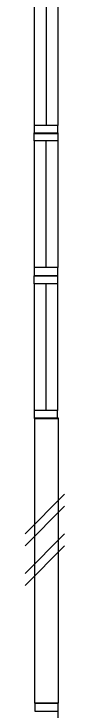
# Model space of a CAD drawing. Header units: millimetres. Extents: x 982 to 80582, y 687 to 58800.
# Drawn here: x 61657 to 61907, y 29583 to 33983 of the extents above; entities that cross this region are included whole.
import ezdxf

# ---------------------------------------------------------------- set-up
doc = ezdxf.new("R2010")
doc.units = ezdxf.units.MM
for name, color, linetype in [('A-DROP', 8, 'Continuous'), ('A-WALL', 1, 'Continuous'), ('A-WIN', 9, 'Continuous'), ('A-WLH', 7, 'Continuous'), ('AHT_DOOR', 2, 'Continuous')]:
    doc.layers.add(name, color=color, linetype=linetype)

# ---------------------------------------------------------------- blocks, each defined once
blk = doc.blocks.new('A$C49831240')
at = {"layer": 'A-WLH', "color": 8}
for p, q in [((250, 575), (0, 325)), ((250, 500), (0, 250)), ((250, 325), (0, 75)), ((250, 250), (0, 0))]:
    blk.add_line(p, q, dxfattribs=at)
blk = doc.blocks.new('A$C04C40081')
at = {"layer": 'A-WIN', "color": 8}
for p, q in [((850, 150), (50, 150)), ((850, 75), (50, 75)), ((850, 0), (50, 0))]:
    blk.add_line(p, q, dxfattribs=at)
at = {"layer": 'A-WIN', "color": 8, "linetype": 'Continuous'}
for points in [[(50, 150), (0, 150), (0, 0), (50, 0)], [(850, 150), (900, 150), (900, 0), (850, 0)]]:
    blk.add_lwpolyline(points, close=True, dxfattribs=at)

msp = doc.modelspace()

# ---------------------------------------------------------------- linework, layer by layer
at = {"layer": 'A-DROP', "color": 8}
msp.add_line((61867.1, 27133.1), (61867.1, 29633.1), dxfattribs=at)
at = {"layer": 'A-WALL', "color": 8}
for p, q in [((61717.1, 29633.1), (61717.1, 31433.1)), ((61717.1, 31433.1), (61867.1, 31433.1)), ((61867.1, 31433.1), (61867.1, 29633.1))]:
    msp.add_line(p, q, dxfattribs=at)
at = {"layer": 'AHT_DOOR', "color": 8}
for p, q in [((61867.1, 29633.1), (61717.1, 29633.1)), ((61717.1, 29633.1), (61867.1, 29633.1))]:
    msp.add_line(p, q, dxfattribs=at)
msp.add_lwpolyline([(61717.1, 29633.1), (61717.1, 29583.1), (61867.1, 29583.1), (61867.1, 29633.1)], dxfattribs=at)

# ---------------------------------------------------------------- block references
at = {"layer": 'A-WIN', "color": 8, "rotation": 90}
for p in [(61864.2, 33228.3), (61863.7, 32332.1), (61862.6, 31429.2)]:
    msp.add_blockref('A$C04C40081', p, dxfattribs=at)
at = {"layer": 'A-WLH', "color": 8}
msp.add_blockref('A$C49831240', (61657.4, 30376.2), dxfattribs=at)

doc.saveas('drawing.dxf')
